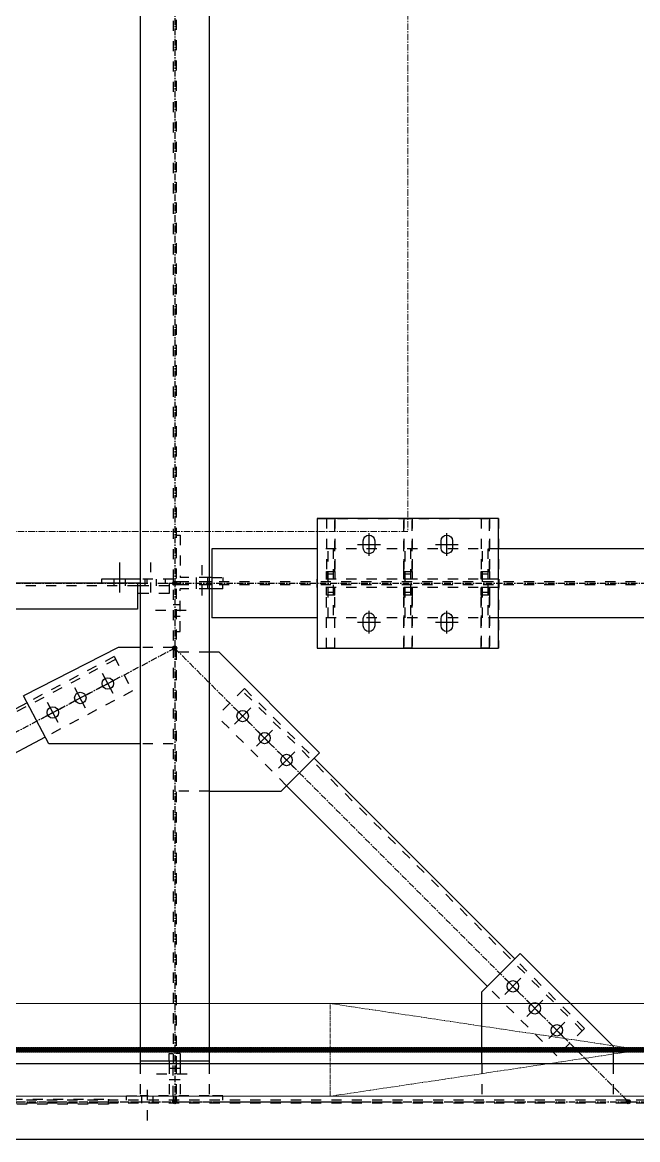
# Model space of a CAD drawing. Header units: inches. Extents: x 209270 to 234360, y -180214 to -150194.
# Drawn here: x 226218 to 227405, y -165437 to -163282 of the extents above; entities that cross this region are included whole.
import ezdxf

# ---------------------------------------------------------------- set-up
doc = ezdxf.new("R2010")
doc.units = ezdxf.units.IN
doc.header["$LTSCALE"] = 10
doc.header["$MEASUREMENT"] = 0
for name, pattern in [('CENTER', [2, 1.25, -0.25, 0.25, -0.25]), ('CENTER2', [1.125, 0.75, -0.125, 0.125, -0.125]), ('DXK_LINE_DOT2', [3.9198, 1.9599, -1.9599]), ('DXK_LINE_DOT5', [7.8785, 2.979, -0.9799, 0.9799, -0.9799, 0.9799, -0.9799]), ('HIDDEN', [0.375, 0.25, -0.125])]:
    doc.linetypes.add(name, pattern=pattern)
doc.layers.get('0').update_dxf_attribs({"color": 1})
for name, color, linetype in [('_STR_0', 5, 'Continuous'), ('_STR_1', 5, 'Continuous'), ('_STR_2', 5, 'Continuous'), ('_STR_4', 5, 'Continuous')]:
    doc.layers.add(name, color=color, linetype=linetype)
for name, color, linetype, lineweight in [('CEN', 1, 'CENTER', 9), ('CENETR LINE', 1, 'CENTER2', 9), ('DIM', 1, 'Continuous', 13), ('handrail', 1, 'FENCELINE1', 9), ('HIDDEN', 1, 'HIDDEN', 9), ('MAIN OBJECT', 1, 'Continuous', 18)]:
    doc.layers.add(name, color=color, linetype=linetype, lineweight=lineweight)
doc.linetypes.add('FENCELINE1', pattern='A,0.25,-0.1,[133,arial.ttf,S=0.1,R=0,X=-0.1,Y=0],-0.1,1', length=1.45)

# ---------------------------------------------------------------- blocks, each defined once
blk = doc.blocks.new('A$C1f4f58bd')
at = {"layer": 'CEN'}
blk.add_lwpolyline([(1100, 2200), (5000, 2200), (5000, -2700), (1100, -2700)], close=True, dxfattribs=at)
blk = doc.blocks.new('A$Ca692a303')
at = {"layer": 'CENETR LINE'}
for p, q in [((1200, 89.4), (0, -89.4)), ((0, 89.4), (1200, -89.4))]:
    blk.add_line(p, q, dxfattribs=at)
blk.add_lwpolyline([(0, -89.4), (0, 89.4), (1200, 89.4), (1200, -89.4)], close=True, dxfattribs=at)
blk = doc.blocks.new('GridLine-116860372-116905 - 114867')
at = {"layer": '_STR_2', "linetype": 'DXK_LINE_DOT5'}
blk.add_line((211379.7, -165363.7), (228961.1, -165363.7), dxfattribs=at)
blk = doc.blocks.new('Part-116860372-114922 - 114867')
at = {"layer": '_STR_4', "linetype": 'Continuous'}
for points in [[(225511.9, -165367.7, -1), (225511.9, -165359.7, -1)], [(228511.9, -165367.7, -1), (228511.9, -165359.7, -1)]]:
    blk.add_hatch(color=256, dxfattribs=at).paths.add_polyline_path(points)
at = {"layer": '_STR_1', "linetype": 'DXK_LINE_DOT2'}
for p, q in [((225817.9, -165290.5), (225817.9, -165368.7)), ((228205.9, -165360.5), (225817.9, -165360.5)), ((228205.9, -165366.8), (225817.9, -165366.8)), ((228205.9, -165368.7), (228205.9, -165358.7))]:
    blk.add_line(p, q, dxfattribs=at)
at = {"layer": '_STR_2', "linetype": 'Continuous'}
for p, q in [((225817.9, -165290.5), (225817.9, -165358.7)), ((228205.9, -165290.5), (225817.9, -165290.5)), ((228205.9, -165358.7), (228205.9, -165290.5)), ((225817.9, -165368.7), (225817.9, -165436.9)), ((228205.9, -165436.9), (228205.9, -165368.7)), ((228205.9, -165436.9), (225817.9, -165436.9))]:
    blk.add_line(p, q, dxfattribs=at)
at = {"layer": '_STR_4', "linetype": 'CENTER'}
blk.add_line((225511.9, -165363.7), (228511.9, -165363.7), dxfattribs=at)
at = {"layer": '_STR_4', "linetype": 'Continuous'}
for centre in [(225511.9, -165363.7), (228511.9, -165363.7)]:
    blk.add_circle(centre, 4, dxfattribs=at)
blk = doc.blocks.new('Bolt-116860372-115336 - 114867')
at = {"layer": '_STR_1', "linetype": 'DXK_LINE_DOT2'}
for p, q in [((226459, -165341.1), (226459, -165404.1)), ((226448, -165352.5), (226448, -165360.5)), ((226448, -165360.5), (226448, -165366.8)), ((226470, -165352.5), (226470, -165360.5)), ((226470, -165360.5), (226470, -165366.8))]:
    blk.add_line(p, q, dxfattribs=at)
blk = doc.blocks.new('Part-116860372-114998 - 114867')
at = {"layer": '_STR_4', "linetype": 'Continuous'}
blk.add_hatch(color=256, dxfattribs=at).paths.add_polyline_path([(226511.9, -165367.7, -1), (226511.9, -165359.7, -1)])
at = {"layer": '_STR_1', "linetype": 'DXK_LINE_DOT2'}
for p, q in [((226509, -162965), (226509, -164487.6)), ((226514.7, -163041.5), (226514.7, -165285.5)), ((226509, -164487.6), (226509, -165285.5)), ((226445.3, -165290.5), (226445.3, -165352.5)), ((226509, -165352.5), (226509, -165290.5)), ((226514.7, -165290.5), (226514.7, -165352.5)), ((226578.5, -165290.5), (226578.5, -165352.5)), ((226578.5, -165352.5), (226445.3, -165352.5))]:
    blk.add_line(p, q, dxfattribs=at)
at = {"layer": '_STR_2', "linetype": 'Continuous'}
for p, q in [((226445.3, -163036.5), (226445.3, -165290.5)), ((226578.5, -163036.5), (226578.5, -165290.5)), ((226578.5, -165285.5), (226445.3, -165285.5)), ((226509, -165285.5), (226509, -165290.5)), ((226514.7, -165285.5), (226514.7, -165290.5))]:
    blk.add_line(p, q, dxfattribs=at)
at = {"layer": '_STR_4', "linetype": 'CENTER'}
blk.add_line((226511.9, -162953.7), (226511.9, -165363.7), dxfattribs=at)
at = {"layer": '_STR_4', "linetype": 'Continuous'}
blk.add_circle((226511.9, -165363.7), 4, dxfattribs=at)
blk = doc.blocks.new('Part-116860372-115019 - 114867')
at = {"layer": '_STR_4', "linetype": 'Continuous'}
for points in [[(226511.9, -164367.7, -1), (226511.9, -164359.7, -1)], [(227511.9, -164367.7, -1), (227511.9, -164359.7, -1)]]:
    blk.add_hatch(color=256, dxfattribs=at).paths.add_polyline_path(points)
at = {"layer": '_STR_1', "linetype": 'DXK_LINE_DOT2'}
for p, q in [((227136.8, -164297.1), (226786.8, -164297.1)), ((226522.7, -164360.8), (226522.7, -164366.5)), ((226578.5, -164360.8), (226522.7, -164360.8)), ((226578.5, -164366.5), (226522.7, -164366.5)), ((227440.3, -164360.8), (226583.5, -164360.8)), ((227440.3, -164366.5), (226583.5, -164366.5)), ((227501, -164360.8), (227445.3, -164360.8)), ((227501, -164366.5), (227445.3, -164366.5)), ((227501, -164360.8), (227501, -164366.5)), ((227136.8, -164430.3), (226786.8, -164430.3))]:
    blk.add_line(p, q, dxfattribs=at)
at = {"layer": '_STR_2', "linetype": 'Continuous'}
for p, q in [((226583.5, -164297.1), (226583.5, -164430.3)), ((226786.8, -164297.1), (226583.5, -164297.1)), ((227440.3, -164297.1), (227136.8, -164297.1)), ((227440.3, -164297.1), (227440.3, -164430.3)), ((226583.5, -164360.8), (226578.5, -164360.8)), ((226583.5, -164366.5), (226578.5, -164366.5)), ((227445.3, -164360.8), (227440.3, -164360.8)), ((227445.3, -164366.5), (227440.3, -164366.5)), ((226786.8, -164430.3), (226583.5, -164430.3)), ((227440.3, -164430.3), (227136.8, -164430.3))]:
    blk.add_line(p, q, dxfattribs=at)
at = {"layer": '_STR_4', "linetype": 'CENTER'}
blk.add_line((226511.9, -164363.7), (227511.9, -164363.7), dxfattribs=at)
at = {"layer": '_STR_4', "linetype": 'Continuous'}
for centre in [(226511.9, -164363.7), (227511.9, -164363.7)]:
    blk.add_circle(centre, 4, dxfattribs=at)
blk = doc.blocks.new('Part-116860372-115026 - 114867')
at = {"layer": '_STR_4', "linetype": 'Continuous'}
for points in [[(225511.9, -164367.7, -1), (225511.9, -164359.7, -1)], [(226511.9, -164367.7, -1), (226511.9, -164359.7, -1)]]:
    blk.add_hatch(color=256, dxfattribs=at).paths.add_polyline_path(points)
at = {"layer": '_STR_1', "linetype": 'DXK_LINE_DOT2'}
for p, q in [((225524.9, -164363.7), (225524.9, -164413.7)), ((225641.9, -164363.7), (225524.9, -164363.7)), ((225636.9, -164368.7), (225524.9, -164368.7)), ((226440.3, -164368.7), (225641.9, -164368.7)), ((226440.3, -164363.7), (226501, -164363.7)), ((226501, -164368.7), (226445.3, -164368.7)), ((226501, -164363.7), (226501, -164383.7)), ((226501, -164383.7), (226445.3, -164383.7)), ((225636.9, -164413.7), (225524.9, -164413.7))]:
    blk.add_line(p, q, dxfattribs=at)
at = {"layer": '_STR_2', "linetype": 'Continuous'}
for p, q in [((225641.9, -164368.7), (225636.9, -164368.7)), ((226440.3, -164363.7), (225641.9, -164363.7)), ((225641.9, -164413.7), (225641.9, -164363.7)), ((226440.3, -164363.7), (226440.3, -164413.7)), ((226445.3, -164368.7), (226440.3, -164368.7)), ((226445.3, -164383.7), (226440.3, -164383.7)), ((226440.3, -164413.7), (225636.9, -164413.7))]:
    blk.add_line(p, q, dxfattribs=at)
at = {"layer": '_STR_4', "linetype": 'CENTER'}
for p, q in [((225511.9, -164363.7), (225524.9, -164363.7)), ((225641.9, -164363.7), (226440.3, -164363.7)), ((226501, -164363.7), (226511.9, -164363.7))]:
    blk.add_line(p, q, dxfattribs=at)
at = {"layer": '_STR_4', "linetype": 'Continuous'}
for centre in [(225511.9, -164363.7), (226511.9, -164363.7)]:
    blk.add_circle(centre, 4, dxfattribs=at)
blk = doc.blocks.new('Part-116860372-116426 - 114867')
at = {"layer": '_STR_1', "linetype": 'DXK_LINE_DOT2'}
for p, q in [((226804.9, -164238.7), (226804.9, -164340.7)), ((226804.9, -164238.7), (226804.9, -164340.7)), ((226804.9, -164238.7), (226820.9, -164238.7)), ((226820.9, -164238.7), (226820.9, -164340.7)), ((226820.9, -164238.7), (226820.9, -164238.7)), ((226820.9, -164340.7), (226820.9, -164238.7)), ((226804.9, -164355.7), (226804.9, -164340.7)), ((226804.9, -164340.7), (226804.9, -164355.7)), ((226804.9, -164340.7), (226820.9, -164340.7)), ((226804.9, -164340.7), (226804.9, -164340.7)), ((226804.9, -164355.7), (226804.9, -164355.7)), ((226820.9, -164355.7), (226804.9, -164355.7)), ((226820.9, -164340.7), (226820.9, -164355.7)), ((226820.9, -164340.7), (226820.9, -164355.7))]:
    blk.add_line(p, q, dxfattribs=at)
at = {"layer": '_STR_2', "linetype": 'Continuous'}
for p, q in [((226804.9, -164238.7), (226804.9, -164238.7)), ((226804.9, -164238.7), (226804.9, -164238.7)), ((226804.9, -164238.7), (226804.9, -164238.7)), ((226804.9, -164238.7), (226820.9, -164238.7)), ((226804.9, -164238.7), (226804.9, -164238.7)), ((226820.9, -164238.7), (226820.9, -164238.7))]:
    blk.add_line(p, q, dxfattribs=at)
blk = doc.blocks.new('Part-116860372-115074 - 114867')
at = {"layer": '_STR_4', "linetype": 'Continuous'}
for points in [[(226511.9, -164492.7, -1), (226511.9, -164484.7, -1)], [(225511.9, -165021.7, -1), (225511.9, -165013.7, -1)]]:
    blk.add_hatch(color=256, dxfattribs=at).paths.add_polyline_path(points)
at = {"layer": '_STR_1', "linetype": 'DXK_LINE_DOT2'}
for p, q in [((226395.2, -164505.2), (226227.2, -164594)), ((226395.2, -164505.2), (226430.3, -164571.4)), ((226398, -164510.5), (225654.7, -164903.7)), ((226430.3, -164571.4), (226262.3, -164660.3)), ((225651.9, -164898.4), (225819.8, -164809.5)), ((225854.9, -164875.8), (225686.9, -164964.7)), ((225686.9, -164964.7), (225651.9, -164898.4))]:
    blk.add_line(p, q, dxfattribs=at)
at = {"layer": '_STR_2', "linetype": 'Continuous'}
for p, q in [((226227.2, -164594), (225819.8, -164809.5)), ((226262.3, -164660.3), (225854.9, -164875.8))]:
    blk.add_line(p, q, dxfattribs=at)
at = {"layer": '_STR_4', "linetype": 'CENTER'}
blk.add_line((225511.9, -165017.7), (226511.9, -164488.7), dxfattribs=at)
at = {"layer": '_STR_4', "linetype": 'Continuous'}
for centre in [(226511.9, -164488.7), (225511.9, -165017.7)]:
    blk.add_circle(centre, 4, dxfattribs=at)
blk = doc.blocks.new('Part-116860372-115075 - 114867')
at = {"layer": '_STR_4', "linetype": 'Continuous'}
for points in [[(226511.9, -164492.7, -1), (226511.9, -164484.7, -1)], [(227386.9, -165367.7, -1), (227386.9, -165359.7, -1)]]:
    blk.add_hatch(color=256, dxfattribs=at).paths.add_polyline_path(points)
at = {"layer": '_STR_1', "linetype": 'DXK_LINE_DOT2'}
for p, q in [((226646.5, -164566.8), (226593.5, -164619.8)), ((227298, -165226.7), (226642.3, -164571)), ((226646.5, -164566.8), (226780.8, -164701.1)), ((226727.8, -164754.1), (226593.5, -164619.8)), ((227302.2, -165222.5), (227167.8, -165088.1)), ((227249.2, -165275.5), (227114.8, -165141.1)), ((227302.2, -165222.5), (227249.2, -165275.5))]:
    blk.add_line(p, q, dxfattribs=at)
at = {"layer": '_STR_2', "linetype": 'Continuous'}
for p, q in [((227167.8, -165088.1), (226780.8, -164701.1)), ((227114.8, -165141.1), (226727.8, -164754.1))]:
    blk.add_line(p, q, dxfattribs=at)
at = {"layer": '_STR_4', "linetype": 'CENTER'}
blk.add_line((226511.9, -164488.7), (227386.9, -165363.7), dxfattribs=at)
at = {"layer": '_STR_4', "linetype": 'Continuous'}
for centre in [(226511.9, -164488.7), (227386.9, -165363.7)]:
    blk.add_circle(centre, 4, dxfattribs=at)
blk = doc.blocks.new('Bolt-116860372-115309 - 114867')
at = {"layer": '_STR_1', "linetype": 'DXK_LINE_DOT2'}
for p, q in [((226509, -165299.5), (226501, -165299.5)), ((226514.7, -165299.5), (226509, -165299.5)), ((226522.7, -165299.5), (226514.7, -165299.5)), ((226535.7, -165310.5), (226467.7, -165310.5)), ((226509, -165321.5), (226501, -165321.5)), ((226514.7, -165321.5), (226509, -165321.5)), ((226522.7, -165321.5), (226514.7, -165321.5))]:
    blk.add_line(p, q, dxfattribs=at)
blk = doc.blocks.new('Bolt-116860372-116122 - 114867')
at = {"layer": '_STR_2', "linetype": 'Continuous'}
for p, q in [((227148.8, -165125.6), (227179.9, -165156.7)), ((227148.8, -165156.7), (227179.9, -165125.6)), ((227191.2, -165168), (227222.3, -165199.1)), ((227191.2, -165199.1), (227222.3, -165168)), ((227233.6, -165210.4), (227264.7, -165241.5)), ((227233.6, -165241.5), (227264.7, -165210.4))]:
    blk.add_line(p, q, dxfattribs=at)
for centre in [(227164.3, -165141.1), (227206.7, -165183.6), (227249.2, -165226)]:
    blk.add_circle(centre, 11, dxfattribs=at)
blk = doc.blocks.new('Part-116860372-115307 - 114867')
at = {"layer": '_STR_1', "linetype": 'DXK_LINE_DOT2'}
for p, q in [((226501, -165285.5), (226501, -165270.5)), ((226501, -165270.5), (226509, -165270.5)), ((226501, -165290.5), (226501, -165352.5)), ((226509, -165285.5), (226509, -165290.5)), ((226419, -165360.5), (226419, -165352.5)), ((226419, -165352.5), (226445.3, -165352.5)), ((226509, -165352.5), (226509, -165360.5))]:
    blk.add_line(p, q, dxfattribs=at)
at = {"layer": '_STR_2', "linetype": 'Continuous'}
blk.add_line((226501, -165285.5), (226501, -165290.5), dxfattribs=at)
blk = doc.blocks.new('Part-116860372-116118 - 114867')
at = {"layer": '_STR_1', "linetype": 'DXK_LINE_DOT2'}
for p, q in [((226578.5, -164496.7), (226514.7, -164496.7)), ((226578.5, -164764.7), (226514.7, -164764.7))]:
    blk.add_line(p, q, dxfattribs=at)
at = {"layer": '_STR_2', "linetype": 'Continuous'}
for p, q in [((226597.7, -164496.7), (226578.5, -164496.7)), ((226791.5, -164690.5), (226597.7, -164496.7)), ((226717.2, -164764.7), (226791.5, -164690.5)), ((226578.5, -164764.7), (226717.2, -164764.7))]:
    blk.add_line(p, q, dxfattribs=at)
blk = doc.blocks.new('Part-116860372-115308 - 114867')
at = {"layer": '_STR_1', "linetype": 'DXK_LINE_DOT2'}
for p, q in [((226522.7, -165270.5), (226514.7, -165270.5)), ((226522.7, -165270.5), (226522.7, -165285.5)), ((226514.7, -165285.5), (226514.7, -165290.5)), ((226522.7, -165290.5), (226522.7, -165352.5)), ((226514.7, -165352.5), (226514.7, -165360.5)), ((226604.7, -165352.5), (226578.5, -165352.5)), ((226604.7, -165360.5), (226604.7, -165352.5))]:
    blk.add_line(p, q, dxfattribs=at)
at = {"layer": '_STR_2', "linetype": 'Continuous'}
blk.add_line((226522.7, -165285.5), (226522.7, -165290.5), dxfattribs=at)
blk = doc.blocks.new('Part-116860372-115319 - 114867')
at = {"layer": '_STR_1', "linetype": 'DXK_LINE_DOT2'}
for p, q in [((226514.7, -164270.8), (226522.7, -164270.8)), ((226522.7, -164270.8), (226522.7, -164352.8)), ((226578.5, -164352.8), (226522.7, -164352.8)), ((226583.5, -164352.8), (226604.7, -164352.8)), ((226604.7, -164352.8), (226604.7, -164360.8)), ((226522.7, -164360.8), (226514.7, -164360.8)), ((226583.5, -164360.8), (226578.5, -164360.8))]:
    blk.add_line(p, q, dxfattribs=at)
at = {"layer": '_STR_2', "linetype": 'Continuous'}
blk.add_line((226583.5, -164352.8), (226578.5, -164352.8), dxfattribs=at)
blk = doc.blocks.new('Part-116860372-115320 - 114867')
at = {"layer": '_STR_1', "linetype": 'DXK_LINE_DOT2'}
for p, q in [((226522.7, -164366.5), (226514.7, -164366.5)), ((226522.7, -164456.5), (226522.7, -164374.5)), ((226578.5, -164374.5), (226522.7, -164374.5)), ((226583.5, -164366.5), (226578.5, -164366.5)), ((226604.7, -164374.5), (226583.5, -164374.5)), ((226604.7, -164374.5), (226604.7, -164366.5)), ((226514.7, -164456.5), (226522.7, -164456.5))]:
    blk.add_line(p, q, dxfattribs=at)
at = {"layer": '_STR_2', "linetype": 'Continuous'}
blk.add_line((226583.5, -164374.5), (226578.5, -164374.5), dxfattribs=at)
blk = doc.blocks.new('Bolt-116860372-115321 - 114867')
at = {"layer": '_STR_1', "linetype": 'DXK_LINE_DOT2'}
for p, q in [((226564.7, -164387.5), (226564.7, -164319.5)), ((226553.7, -164360.8), (226553.7, -164352.8)), ((226575.7, -164360.8), (226575.7, -164352.8)), ((226553.7, -164366.5), (226553.7, -164360.8)), ((226553.7, -164374.5), (226553.7, -164366.5)), ((226575.7, -164366.5), (226575.7, -164360.8)), ((226575.7, -164374.5), (226575.7, -164366.5))]:
    blk.add_line(p, q, dxfattribs=at)
blk = doc.blocks.new('Bolt-116860372-115339 - 114867')
at = {"layer": '_STR_1', "linetype": 'DXK_LINE_DOT2'}
for p, q in [((226533.9, -164416.5), (226470.9, -164416.5)), ((226514.7, -164405.5), (226509, -164405.5)), ((226522.7, -164405.5), (226514.7, -164405.5)), ((226514.7, -164427.5), (226509, -164427.5)), ((226522.7, -164427.5), (226514.7, -164427.5))]:
    blk.add_line(p, q, dxfattribs=at)
blk = doc.blocks.new('Part-116860372-116423 - 114867')
at = {"layer": '_STR_1', "linetype": 'DXK_LINE_DOT2'}
for p, q in [((226786.8, -164371.7), (226786.8, -164355.7)), ((226786.8, -164355.7), (226786.9, -164355.7)), ((227136.8, -164355.7), (226786.8, -164355.7)), ((226786.9, -164371.7), (226786.9, -164355.7)), ((227136.8, -164371.7), (227136.8, -164355.7)), ((226786.8, -164371.7), (226786.9, -164371.7)), ((227136.8, -164371.7), (226786.8, -164371.7))]:
    blk.add_line(p, q, dxfattribs=at)
at = {"layer": '_STR_2', "linetype": 'Continuous'}
for p, q in [((227136.8, -164355.7), (227136.9, -164355.7)), ((227136.9, -164355.7), (227136.9, -164371.7)), ((227136.9, -164371.7), (227136.8, -164371.7))]:
    blk.add_line(p, q, dxfattribs=at)
blk = doc.blocks.new('Part-116860372-116431 - 114867')
at = {"layer": '_STR_1', "linetype": 'DXK_LINE_DOT2'}
for p, q in [((226969.8, -164371.7), (226953.8, -164371.7)), ((226953.8, -164386.7), (226953.8, -164371.7)), ((226953.8, -164371.7), (226953.8, -164386.7)), ((226969.8, -164371.7), (226969.8, -164386.7)), ((226969.8, -164386.7), (226969.8, -164371.7)), ((226969.8, -164371.7), (226969.8, -164371.7)), ((226969.8, -164386.7), (226953.8, -164386.7)), ((226953.8, -164488.7), (226953.8, -164386.7)), ((226953.8, -164386.7), (226953.8, -164386.7)), ((226953.8, -164386.7), (226953.8, -164488.7)), ((226969.8, -164386.7), (226969.8, -164488.7)), ((226969.8, -164488.7), (226969.8, -164386.7)), ((226969.8, -164488.7), (226953.8, -164488.7)), ((226953.8, -164488.7), (226953.8, -164488.7)), ((226953.8, -164488.7), (226953.8, -164488.7)), ((226969.8, -164488.7), (226969.8, -164488.7))]:
    blk.add_line(p, q, dxfattribs=at)
blk = doc.blocks.new('Part-116860372-116425 - 114867')
at = {"layer": '_STR_2', "linetype": 'Continuous'}
for p, q in [((226786.8, -164238.7), (226786.8, -164488.7)), ((227136.8, -164238.7), (226786.8, -164238.7)), ((227136.8, -164488.7), (227136.8, -164238.7)), ((226786.8, -164488.7), (227136.8, -164488.7))]:
    blk.add_line(p, q, dxfattribs=at)
blk = doc.blocks.new('Part-116860372-116439 - 114867')
at = {"layer": '_STR_1', "linetype": 'DXK_LINE_DOT2'}
for p, q in [((227105.8, -164360.8), (227105.8, -164297.1)), ((227115.8, -164297.1), (227115.8, -164360.8)), ((227115.8, -164345.8), (227105.8, -164345.8))]:
    blk.add_line(p, q, dxfattribs=at)
blk = doc.blocks.new('Bolt-116860372-115827 - 114867')
at = {"layer": '_STR_1', "linetype": 'DXK_LINE_DOT2'}
for p, q in [((226466, -164381.7), (226466, -164323.7)), ((226455, -164363.7), (226455, -164355.7)), ((226477, -164363.7), (226477, -164355.7)), ((226455, -164368.7), (226455, -164363.7)), ((226477, -164368.7), (226477, -164363.7))]:
    blk.add_line(p, q, dxfattribs=at)
at = {"layer": '_STR_2', "linetype": 'Continuous'}
for p, q in [((226406, -164381.7), (226406, -164323.7)), ((226395, -164363.7), (226395, -164355.7)), ((226417, -164363.7), (226417, -164355.7)), ((226395, -164368.7), (226395, -164363.7)), ((226417, -164368.7), (226417, -164363.7))]:
    blk.add_line(p, q, dxfattribs=at)
blk = doc.blocks.new('Part-116860372-115826 - 114867')
at = {"layer": '_STR_1', "linetype": 'DXK_LINE_DOT2'}
for p, q in [((226509, -164355.7), (226445.3, -164355.7)), ((226459, -164363.7), (226459, -164355.7)), ((226494, -164363.7), (226494, -164355.7)), ((226509, -164355.7), (226509, -164363.7))]:
    blk.add_line(p, q, dxfattribs=at)
at = {"layer": '_STR_2', "linetype": 'Continuous'}
for p, q in [((226445.3, -164355.7), (226371, -164355.7)), ((226371, -164355.7), (226371, -164363.7)), ((226445.3, -164363.7), (226440.3, -164363.7))]:
    blk.add_line(p, q, dxfattribs=at)
blk = doc.blocks.new('Part-116860372-116424 - 114867')
at = {"layer": '_STR_1', "linetype": 'DXK_LINE_DOT2'}
for p, q in [((227102.9, -164238.7), (227102.9, -164340.7)), ((227102.9, -164238.7), (227102.9, -164340.7)), ((227102.9, -164238.7), (227118.9, -164238.7)), ((227118.9, -164238.7), (227118.9, -164340.7)), ((227118.9, -164238.7), (227118.9, -164238.7)), ((227118.9, -164340.7), (227118.9, -164238.7)), ((227102.9, -164355.7), (227102.9, -164340.7)), ((227102.9, -164340.7), (227102.9, -164355.7)), ((227102.9, -164340.7), (227118.9, -164340.7)), ((227102.9, -164340.7), (227102.9, -164340.7)), ((227102.9, -164355.7), (227102.9, -164355.7)), ((227118.9, -164355.7), (227102.9, -164355.7)), ((227118.9, -164340.7), (227118.9, -164355.7)), ((227118.9, -164340.7), (227118.9, -164355.7))]:
    blk.add_line(p, q, dxfattribs=at)
at = {"layer": '_STR_2', "linetype": 'Continuous'}
for p, q in [((227102.9, -164238.7), (227102.9, -164238.7)), ((227102.9, -164238.7), (227102.9, -164238.7)), ((227102.9, -164238.7), (227102.9, -164238.7)), ((227102.9, -164238.7), (227118.9, -164238.7)), ((227102.9, -164238.7), (227102.9, -164238.7)), ((227118.9, -164238.7), (227118.9, -164238.7))]:
    blk.add_line(p, q, dxfattribs=at)
blk = doc.blocks.new('Part-116860372-116428 - 114867')
at = {"layer": '_STR_1', "linetype": 'DXK_LINE_DOT2'}
for p, q in [((226786.8, -164238.7), (226786.8, -164488.7)), ((226786.8, -164238.7), (227136.8, -164238.7)), ((227136.8, -164238.7), (227136.8, -164488.7)), ((226786.8, -164488.7), (227136.8, -164488.7))]:
    blk.add_line(p, q, dxfattribs=at)
blk = doc.blocks.new('Bolt-116860372-116119 - 114867')
at = {"layer": '_STR_2', "linetype": 'Continuous'}
for p, q in [((226658.5, -164635.3), (226627.4, -164604.2)), ((226658.5, -164604.2), (226627.4, -164635.3)), ((226700.9, -164677.8), (226669.8, -164646.7)), ((226700.9, -164646.7), (226669.8, -164677.8)), ((226743.4, -164720.2), (226712.3, -164689.1)), ((226743.4, -164689.1), (226712.3, -164720.2))]:
    blk.add_line(p, q, dxfattribs=at)
for centre in [(226643, -164619.8), (226685.4, -164662.2), (226727.8, -164704.6)]:
    blk.add_circle(centre, 11, dxfattribs=at)
blk = doc.blocks.new('Part-116860372-116121 - 114867')
at = {"layer": '_STR_1', "linetype": 'DXK_LINE_DOT2'}
for p, q in [((227104.2, -165290.5), (227104.2, -165360.5)), ((227357.4, -165290.5), (227357.4, -165360.5))]:
    blk.add_line(p, q, dxfattribs=at)
at = {"layer": '_STR_2', "linetype": 'Continuous'}
for p, q in [((227104.2, -165151.7), (227178.5, -165077.5)), ((227178.5, -165077.5), (227357.4, -165256.4)), ((227104.2, -165290.5), (227104.2, -165151.7)), ((227357.4, -165256.4), (227357.4, -165290.5))]:
    blk.add_line(p, q, dxfattribs=at)
blk = doc.blocks.new('Bolt-116860372-116432 - 114867')
at = {"layer": '_STR_2', "linetype": 'Continuous'}
for p, q in [((226886.8, -164310.7), (226886.8, -164266.7)), ((227036.8, -164310.7), (227036.8, -164266.7)), ((226864.8, -164288.7), (226908.8, -164288.7)), ((226875.8, -164281.7), (226876.6, -164277.5)), ((226875.8, -164295.7), (226875.8, -164281.7)), ((226876.6, -164277.5), (226879, -164273.9)), ((226879, -164273.9), (226882.6, -164271.5)), ((226882.6, -164271.5), (226886.8, -164270.7)), ((226886.8, -164270.7), (226886.8, -164270.7)), ((226886.8, -164270.7), (226891, -164271.5)), ((226891, -164271.5), (226894.6, -164273.9)), ((226894.6, -164273.9), (226896.9, -164277.5)), ((226896.9, -164277.5), (226897.8, -164281.7)), ((226897.8, -164281.7), (226897.8, -164295.7)), ((227014.8, -164288.7), (227058.8, -164288.7)), ((227025.8, -164281.7), (227026.6, -164277.5)), ((227025.8, -164295.7), (227025.8, -164281.7)), ((227026.6, -164277.5), (227029, -164273.9)), ((227029, -164273.9), (227032.6, -164271.6)), ((227032.6, -164271.6), (227036.8, -164270.7)), ((227036.8, -164270.7), (227036.8, -164270.7)), ((227036.8, -164270.7), (227041, -164271.6)), ((227041, -164271.6), (227044.6, -164273.9)), ((227044.6, -164273.9), (227046.9, -164277.5)), ((227046.9, -164277.5), (227047.8, -164281.7)), ((227047.8, -164281.7), (227047.8, -164295.7)), ((226876.6, -164299.9), (226875.8, -164295.7)), ((226879, -164303.5), (226876.6, -164299.9)), ((226882.6, -164305.9), (226879, -164303.5)), ((226886.8, -164306.7), (226882.6, -164305.9)), ((226891, -164305.9), (226886.8, -164306.7)), ((226886.8, -164306.7), (226886.8, -164306.7)), ((226894.6, -164303.5), (226891, -164305.9)), ((226896.9, -164299.9), (226894.6, -164303.5)), ((226897.8, -164295.7), (226896.9, -164299.9)), ((227026.6, -164299.9), (227025.8, -164295.7)), ((227029, -164303.5), (227026.6, -164299.9)), ((227032.6, -164305.9), (227029, -164303.5)), ((227036.8, -164306.7), (227032.6, -164305.9)), ((227041, -164305.9), (227036.8, -164306.7)), ((227036.8, -164306.7), (227036.8, -164306.7)), ((227044.6, -164303.5), (227041, -164305.9)), ((227046.9, -164299.9), (227044.6, -164303.5)), ((227047.8, -164295.7), (227046.9, -164299.9)), ((226882.6, -164421.5), (226886.8, -164420.7)), ((226886.8, -164460.7), (226886.8, -164416.7)), ((226886.8, -164420.7), (226886.8, -164420.7)), ((226886.8, -164420.7), (226891, -164421.5)), ((227032.6, -164421.6), (227036.8, -164420.7)), ((227036.8, -164460.7), (227036.8, -164416.7)), ((227036.8, -164420.7), (227036.8, -164420.7)), ((227036.8, -164420.7), (227041, -164421.6)), ((226864.8, -164438.7), (226908.8, -164438.7)), ((226875.8, -164431.7), (226876.6, -164427.5)), ((226875.8, -164445.7), (226875.8, -164431.7)), ((226876.6, -164427.5), (226879, -164423.9)), ((226879, -164423.9), (226882.6, -164421.5)), ((226891, -164421.5), (226894.5, -164423.9)), ((226894.5, -164423.9), (226896.9, -164427.5)), ((226896.9, -164427.5), (226897.8, -164431.7)), ((226897.8, -164431.7), (226897.8, -164445.7)), ((227014.8, -164438.7), (227058.8, -164438.7)), ((227025.8, -164431.7), (227026.6, -164427.5)), ((227025.8, -164445.7), (227025.8, -164431.7)), ((227026.6, -164427.5), (227029, -164423.9)), ((227029, -164423.9), (227032.6, -164421.6)), ((227041, -164421.6), (227044.5, -164423.9)), ((227044.5, -164423.9), (227046.9, -164427.5)), ((227046.9, -164427.5), (227047.8, -164431.7)), ((227047.8, -164431.7), (227047.8, -164445.7)), ((226876.6, -164449.9), (226875.8, -164445.7)), ((226879, -164453.5), (226876.6, -164449.9)), ((226882.6, -164455.9), (226879, -164453.5)), ((226886.8, -164456.7), (226882.6, -164455.9)), ((226891, -164455.9), (226886.8, -164456.7)), ((226886.8, -164456.7), (226886.8, -164456.7)), ((226894.5, -164453.5), (226891, -164455.9)), ((226896.9, -164449.9), (226894.5, -164453.5)), ((226897.8, -164445.7), (226896.9, -164449.9)), ((227026.6, -164449.9), (227025.8, -164445.7)), ((227029, -164453.5), (227026.6, -164449.9)), ((227032.6, -164455.9), (227029, -164453.5)), ((227036.8, -164456.7), (227032.6, -164455.9)), ((227041, -164455.9), (227036.8, -164456.7)), ((227036.8, -164456.7), (227036.8, -164456.7)), ((227044.5, -164453.5), (227041, -164455.9)), ((227046.9, -164449.9), (227044.5, -164453.5)), ((227047.8, -164445.7), (227046.9, -164449.9))]:
    blk.add_line(p, q, dxfattribs=at)
blk = doc.blocks.new('Part-116860372-116436 - 114867')
at = {"layer": '_STR_1', "linetype": 'DXK_LINE_DOT2'}
for p, q in [((226956.8, -164430.3), (226956.8, -164366.5)), ((226966.8, -164366.5), (226966.8, -164430.3)), ((226966.8, -164381.5), (226956.8, -164381.5))]:
    blk.add_line(p, q, dxfattribs=at)
blk = doc.blocks.new('Part-116860372-116163 - 114867')
at = {"layer": '_STR_1', "linetype": 'DXK_LINE_DOT2'}
for p, q in [((226509, -164487.6), (226445.3, -164487.6)), ((226509, -164673.6), (226445.3, -164673.6))]:
    blk.add_line(p, q, dxfattribs=at)
at = {"layer": '_STR_2', "linetype": 'Continuous'}
for p, q in [((226402.7, -164487.6), (226220.2, -164580.7)), ((226445.3, -164487.6), (226402.7, -164487.6)), ((226269.3, -164673.6), (226220.2, -164580.7)), ((226445.3, -164673.6), (226269.3, -164673.6))]:
    blk.add_line(p, q, dxfattribs=at)
blk = doc.blocks.new('Bolt-116860372-116164 - 114867')
at = {"layer": '_STR_2', "linetype": 'Continuous'}
for p, q in [((226363.5, -164567.2), (226402.4, -164546.6)), ((226393.2, -164576.3), (226372.7, -164537.4)), ((226340.2, -164604.4), (226319.6, -164565.5)), ((226287.2, -164632.4), (226266.6, -164593.5)), ((226310.5, -164595.2), (226349.4, -164574.6)), ((226257.4, -164623.3), (226296.3, -164602.7))]:
    blk.add_line(p, q, dxfattribs=at)
for centre in [(226383, -164556.9), (226329.9, -164584.9), (226276.9, -164613)]:
    blk.add_circle(centre, 11, dxfattribs=at)
blk = doc.blocks.new('Part-116860372-116427 - 114867')
at = {"layer": '_STR_1', "linetype": 'DXK_LINE_DOT2'}
for p, q in [((226953.8, -164340.7), (226953.8, -164238.7)), ((226953.8, -164238.7), (226953.8, -164238.7)), ((226953.8, -164238.7), (226953.8, -164340.7)), ((226953.8, -164238.7), (226969.8, -164238.7)), ((226953.8, -164238.7), (226953.8, -164238.7)), ((226969.8, -164238.7), (226969.8, -164340.7)), ((226969.8, -164238.7), (226969.8, -164238.7)), ((226969.8, -164340.7), (226969.8, -164238.7)), ((226953.8, -164355.7), (226953.8, -164340.7)), ((226953.8, -164340.7), (226953.8, -164355.7)), ((226953.8, -164340.7), (226969.8, -164340.7)), ((226953.8, -164340.7), (226953.8, -164340.7)), ((226953.8, -164355.7), (226953.8, -164355.7)), ((226969.8, -164355.7), (226953.8, -164355.7)), ((226969.8, -164340.7), (226969.8, -164355.7)), ((226969.8, -164340.7), (226969.8, -164355.7))]:
    blk.add_line(p, q, dxfattribs=at)
blk = doc.blocks.new('Part-116860372-116429 - 114867')
at = {"layer": '_STR_1', "linetype": 'DXK_LINE_DOT2'}
for p, q in [((227118.9, -164371.7), (227102.9, -164371.7)), ((227102.9, -164386.7), (227102.9, -164371.7)), ((227102.9, -164371.7), (227102.9, -164386.7)), ((227118.9, -164371.7), (227118.9, -164386.7)), ((227118.9, -164386.7), (227118.9, -164371.7)), ((227118.9, -164371.7), (227118.9, -164371.7)), ((227118.9, -164386.7), (227102.9, -164386.7)), ((227102.9, -164488.7), (227102.9, -164386.7)), ((227102.9, -164386.7), (227102.9, -164386.7)), ((227102.9, -164386.7), (227102.9, -164488.7)), ((227118.9, -164386.7), (227118.9, -164488.7)), ((227118.9, -164488.7), (227118.9, -164386.7)), ((227102.9, -164488.7), (227118.9, -164488.7)), ((227118.9, -164488.7), (227118.9, -164488.7))]:
    blk.add_line(p, q, dxfattribs=at)
at = {"layer": '_STR_2', "linetype": 'Continuous'}
for p in [(227118.9, -164488.7), (227102.9, -164488.7), (227102.9, -164488.7)]:
    blk.add_line(p, (227102.9, -164488.7), dxfattribs=at)
blk = doc.blocks.new('Part-116860372-116430 - 114867')
at = {"layer": '_STR_1', "linetype": 'DXK_LINE_DOT2'}
for p, q in [((226820.9, -164371.7), (226804.9, -164371.7)), ((226804.9, -164386.7), (226804.9, -164371.7)), ((226804.9, -164386.7), (226804.9, -164371.7)), ((226820.9, -164386.7), (226820.9, -164371.7)), ((226820.9, -164386.7), (226820.9, -164371.7)), ((226820.9, -164371.7), (226820.9, -164371.7)), ((226820.9, -164386.7), (226804.9, -164386.7)), ((226804.9, -164488.7), (226804.9, -164386.7)), ((226804.9, -164386.7), (226804.9, -164386.7)), ((226804.9, -164488.7), (226804.9, -164386.7)), ((226820.9, -164488.7), (226820.9, -164386.7)), ((226820.9, -164488.7), (226820.9, -164386.7)), ((226804.9, -164488.7), (226820.9, -164488.7)), ((226820.9, -164488.7), (226820.9, -164488.7))]:
    blk.add_line(p, q, dxfattribs=at)
at = {"layer": '_STR_2', "linetype": 'Continuous'}
for p, q in [((226820.9, -164488.7), (226804.9, -164488.7)), ((226804.9, -164488.7), (226804.9, -164488.7)), ((226804.9, -164488.7), (226804.9, -164488.7)), ((226804.9, -164488.7), (226804.9, -164488.7)), ((226804.9, -164488.7), (226804.9, -164488.7)), ((226820.9, -164488.7), (226820.9, -164488.7))]:
    blk.add_line(p, q, dxfattribs=at)
blk = doc.blocks.new('Part-116860372-116434 - 114867')
at = {"layer": '_STR_1', "linetype": 'DXK_LINE_DOT2'}
for p, q in [((226807.8, -164430.3), (226807.8, -164366.5)), ((226817.8, -164366.5), (226817.8, -164430.3)), ((226817.8, -164381.5), (226807.8, -164381.5))]:
    blk.add_line(p, q, dxfattribs=at)
blk = doc.blocks.new('Part-116860372-116435 - 114867')
at = {"layer": '_STR_1', "linetype": 'DXK_LINE_DOT2'}
for p, q in [((226807.8, -164360.8), (226807.8, -164297.1)), ((226817.8, -164297.1), (226817.8, -164360.8)), ((226817.8, -164345.8), (226807.8, -164345.8))]:
    blk.add_line(p, q, dxfattribs=at)
blk = doc.blocks.new('Part-116860372-116437 - 114867')
at = {"layer": '_STR_1', "linetype": 'DXK_LINE_DOT2'}
for p, q in [((226956.8, -164360.8), (226956.8, -164297.1)), ((226966.8, -164297.1), (226966.8, -164360.8)), ((226966.8, -164345.8), (226956.8, -164345.8))]:
    blk.add_line(p, q, dxfattribs=at)
blk = doc.blocks.new('Part-116860372-116438 - 114867')
at = {"layer": '_STR_1', "linetype": 'DXK_LINE_DOT2'}
for p, q in [((227105.8, -164430.3), (227105.8, -164366.5)), ((227115.8, -164366.5), (227115.8, -164430.3)), ((227115.8, -164381.5), (227105.8, -164381.5))]:
    blk.add_line(p, q, dxfattribs=at)
blk = doc.blocks.new('Part-116860372-116841 - 114867')
at = {"layer": '_STR_1', "linetype": 'DXK_LINE_DOT2'}
for p, q in [((225806.9, -165368.7), (225806.9, -165358.7)), ((225806.9, -165358.7), (226384.1, -165358.7)), ((226384.1, -165368.7), (225806.9, -165368.7)), ((225967.3, -165358.7), (225967.3, -165368.7)), ((226143.8, -165368.7), (226143.8, -165358.7)), ((226384.1, -165358.7), (226384.1, -165368.7))]:
    blk.add_line(p, q, dxfattribs=at)
blk = doc.blocks.new('OVERLAY_DRAWING')
at = {"layer": 'CEN'}
blk.add_line((217212.2, -165263.7), (228311.6, -165263.7), dxfattribs=at)
at = {"layer": 'CEN', "elevation": 0.8}
blk.add_lwpolyline([(217011.9, -155263.7), (228511.9, -155263.7), (228511.9, -165263.7), (217011.9, -165263.7)], close=True, dxfattribs=at)
blk.add_lwpolyline([(217011.9, -165263.7), (217011.9, -165263.7), (228511.9, -165263.7), (228511.9, -165268.7)], dxfattribs=at)
at = {"layer": 'handrail', "const_width": 10}
blk.add_lwpolyline([(217011.9, -157988.4), (217011.9, -165263.7), (228511.9, -165263.7), (228511.9, -163968.7)], dxfattribs=at)
at = {"layer": 'HIDDEN', "elevation": 0}
blk.add_lwpolyline([(228307.2, -165268.1), (217216.6, -165268.1), (217216.6, -165259.3), (228307.2, -165259.3)], close=True, dxfattribs=at)
at = {"layer": 'MAIN OBJECT', "elevation": 0}
blk.add_lwpolyline([(228307.2, -165353.1), (217216.6, -165353.1), (217216.6, -165174.3), (228307.2, -165174.3)], close=True, dxfattribs=at)
at = {"layer": '_STR_0', "zscale": 0.8}
for name in ['Part-116860372-114998 - 114867', 'Part-116860372-116425 - 114867', 'Part-116860372-116428 - 114867', 'Part-116860372-116426 - 114867', 'Part-116860372-116427 - 114867', 'Part-116860372-116424 - 114867', 'Bolt-116860372-116432 - 114867', 'Part-116860372-115319 - 114867', 'Part-116860372-115019 - 114867', 'Part-116860372-116435 - 114867', 'Part-116860372-116437 - 114867', 'Part-116860372-116439 - 114867', 'Bolt-116860372-115827 - 114867', 'Bolt-116860372-115321 - 114867', 'Part-116860372-115826 - 114867', 'Part-116860372-116423 - 114867', 'Part-116860372-115026 - 114867', 'Part-116860372-115320 - 114867', 'Part-116860372-116430 - 114867', 'Part-116860372-116434 - 114867', 'Part-116860372-116431 - 114867', 'Part-116860372-116436 - 114867', 'Part-116860372-116429 - 114867', 'Part-116860372-116438 - 114867', 'Bolt-116860372-115339 - 114867', 'Part-116860372-115074 - 114867', 'Part-116860372-115075 - 114867', 'Part-116860372-116163 - 114867', 'Part-116860372-116118 - 114867', 'Bolt-116860372-116164 - 114867', 'Bolt-116860372-116119 - 114867', 'Part-116860372-116121 - 114867', 'Bolt-116860372-116122 - 114867', 'GridLine-116860372-116905 - 114867', 'Part-116860372-115307 - 114867', 'Part-116860372-115308 - 114867', 'Part-116860372-114922 - 114867', 'Bolt-116860372-115309 - 114867', 'Bolt-116860372-115336 - 114867', 'Part-116860372-116841 - 114867']:
    blk.add_blockref(name, (0, 0), dxfattribs=at)
at = {"layer": 'DIM'}
for name, p in [('A$C1f4f58bd', (221961.9, -161563.7, -450449365.8)), ('A$Ca692a303', (226811.9, -165263.7, 0.8))]:
    blk.add_blockref(name, p, dxfattribs=at)

msp = doc.modelspace()

# ---------------------------------------------------------------- block references
msp.add_blockref('OVERLAY_DRAWING', (0, 0))

doc.saveas('drawing.dxf')
